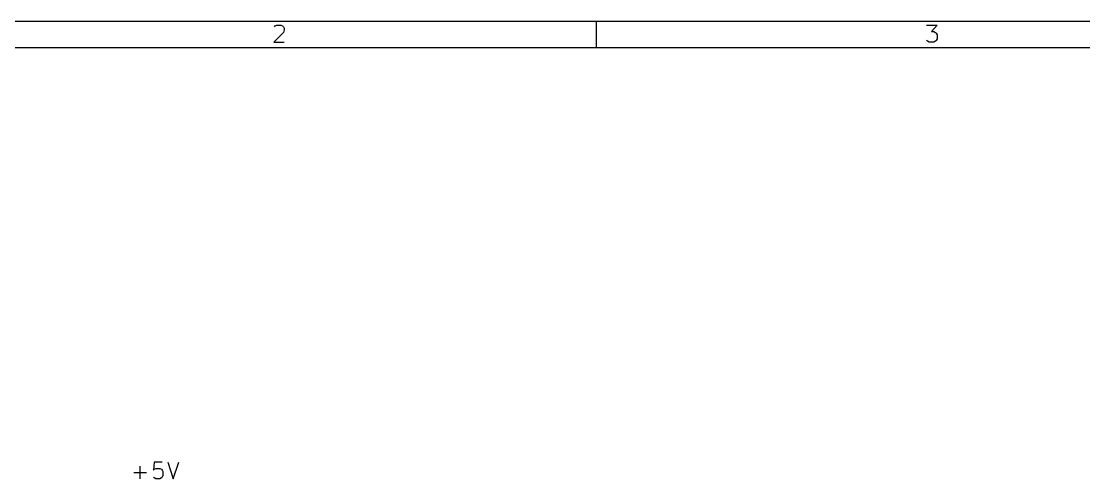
# Model space of a CAD drawing. Extents: x 0.4 to 11.3, y -7.9 to -0.4.
# Drawn here: x 2.596 to 5.8, y -1.773 to -0.394 of the extents above; entities that cross this region are included whole.
import ezdxf

# ---------------------------------------------------------------- set-up
doc = ezdxf.new("R2010")
doc.units = 0
doc.header["$MEASUREMENT"] = 0
doc.layers.add('CYAN2', color=4, linetype='CONTINUOUS')
doc.layers.add('RED2', color=1, linetype='CONTINUOUS')

msp = doc.modelspace()

# ---------------------------------------------------------------- linework, layer by layer
at = {"layer": 'CYAN2', "linetype": 'CONTINUOUS'}
for p, q in [((2.9976, -1.7228), (2.9952, -1.7466)), ((3.0214, -1.7228), (2.9976, -1.7228)), ((3.0381, -1.7228), (3.0548, -1.7728)), ((3.0548, -1.7728), (3.0714, -1.7228)), ((2.9357, -1.7538), (2.9738, -1.7538)), ((2.9548, -1.7728), (2.9548, -1.7347)), ((2.9952, -1.7466), (2.9976, -1.7442)), ((2.9976, -1.7442), (3.0024, -1.7419)), ((3.0024, -1.7419), (3.0143, -1.7419)), ((3.0143, -1.7419), (3.019, -1.7442)), ((3.019, -1.7442), (3.0214, -1.7466)), ((3.0214, -1.7466), (3.0238, -1.7514)), ((3.0238, -1.7514), (3.0238, -1.7633)), ((2.9976, -1.7704), (2.9952, -1.768)), ((3.0024, -1.7728), (2.9976, -1.7704)), ((3.0143, -1.7728), (3.0024, -1.7728)), ((3.019, -1.7704), (3.0143, -1.7728)), ((3.0214, -1.768), (3.019, -1.7704)), ((3.0238, -1.7633), (3.0214, -1.768))]:
    msp.add_line(p, q, dxfattribs=at)
at = {"layer": 'RED2', "linetype": 'CONTINUOUS'}
for p, q in [((0.3937, -0.3937), (11.2993, -0.3937)), ((3.3601, -0.4101), (3.3625, -0.4077)), ((3.3625, -0.4077), (3.3674, -0.4053)), ((3.3674, -0.4053), (3.3796, -0.4053)), ((3.3796, -0.4053), (3.3845, -0.4077)), ((3.3845, -0.4077), (3.3869, -0.4101)), ((3.3869, -0.4101), (3.3893, -0.415)), ((3.3893, -0.415), (3.3893, -0.4199)), ((4.3307, -0.4724), (4.3307, -0.3937)), ((5.3262, -0.4053), (5.3578, -0.4053)), ((5.3578, -0.4053), (5.3408, -0.4248)), ((3.3869, -0.4272), (3.3576, -0.4564)), ((3.3893, -0.4199), (3.3869, -0.4272)), ((5.3408, -0.4248), (5.3481, -0.4248)), ((5.3481, -0.4248), (5.353, -0.4272)), ((5.353, -0.4272), (5.3554, -0.4296)), ((5.3554, -0.4296), (5.3578, -0.4345)), ((5.3578, -0.4467), (5.3554, -0.4516)), ((5.3578, -0.4345), (5.3578, -0.4467)), ((0.4724, -0.4724), (11.2206, -0.4724)), ((3.3576, -0.4564), (3.3893, -0.4564)), ((5.3286, -0.454), (5.3262, -0.4516)), ((5.3335, -0.4564), (5.3286, -0.454)), ((5.3481, -0.4564), (5.3335, -0.4564)), ((5.353, -0.454), (5.3481, -0.4564)), ((5.3554, -0.4516), (5.353, -0.454))]:
    msp.add_line(p, q, dxfattribs=at)

doc.saveas('drawing.dxf')
